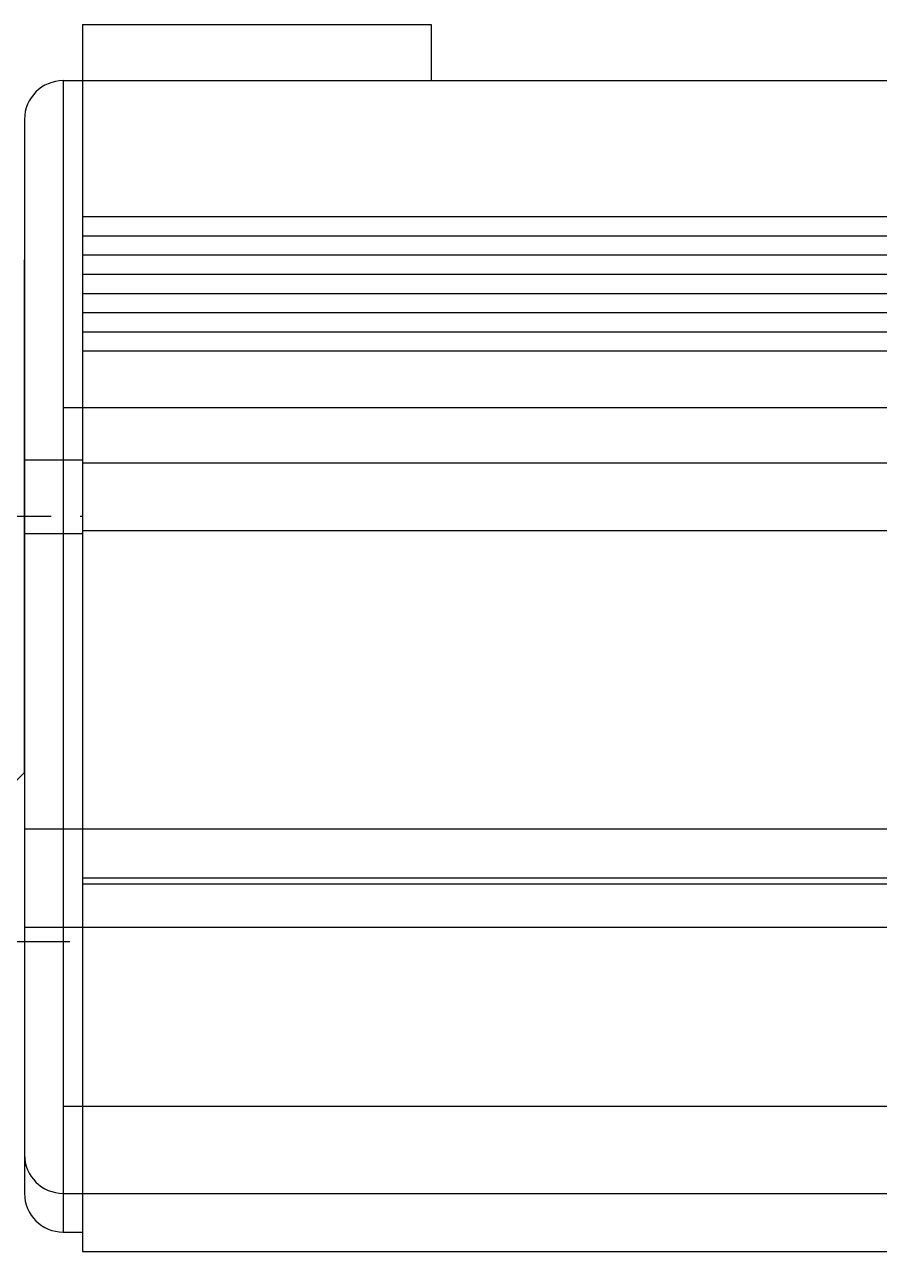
# Model space of a CAD drawing. Extents: x -609 to 199, y 159 to 558.
# Drawn here: x -437.8 to -393.6, y 337.6 to 401 of the extents above; entities that cross this region are included whole.
import ezdxf

# ---------------------------------------------------------------- set-up
doc = ezdxf.new("R2010")
doc.units = 0
doc.linetypes.add('CENTER', pattern=[12, 7.5, -1.5, 1.5, -1.5])
doc.linetypes.add('CONTINOUS', pattern=[0])
doc.layers.get('0').update_dxf_attribs({"linetype": 'CONTINUOUS'})
doc.layers.add('CENTER', color=1, linetype='CENTER')

msp = doc.modelspace()

# ---------------------------------------------------------------- linework, layer by layer
at = {"color": 7, "linetype": 'CONTINOUS'}
for p, q in [((-434.773, 400.961), (-434.773, 398.061)), ((-434.773, 400.961), (-416.773, 400.961)), ((-416.773, 400.961), (-416.773, 398.061)), ((-435.773, 398.061), (185.227, 398.061)), ((-435.773, 398.061), (-435.773, 338.561)), ((-434.773, 398.061), (-434.773, 337.561)), ((-437.773, 396.061), (-437.773, 340.561)), ((-434.773, 391.04), (184.227, 391.04)), ((-434.773, 390.048), (184.227, 390.048)), ((-437.773, 362.311), (-437.773, 388.811)), ((-434.773, 389.055), (184.227, 389.055)), ((-434.773, 388.063), (184.227, 388.063)), ((-434.773, 387.07), (184.227, 387.07)), ((-434.773, 386.078), (184.227, 386.078)), ((-434.773, 385.085), (184.227, 385.085)), ((-434.773, 384.092), (184.227, 384.092)), ((-435.773, 381.175), (185.227, 381.175)), ((-437.773, 378.461), (-434.773, 378.461)), ((-434.773, 378.311), (184.227, 378.311)), ((-434.773, 374.811), (184.227, 374.811)), ((-437.773, 374.661), (-434.773, 374.661)), ((-438.273, 361.811), (-437.773, 362.311)), ((-437.773, 359.397), (184.227, 359.397)), ((-434.773, 356.861), (184.227, 356.861)), ((-434.773, 356.561), (184.227, 356.561)), ((-437.773, 354.325), (184.227, 354.325)), ((-435.773, 345.061), (185.227, 345.061)), ((-435.773, 340.561), (185.227, 340.561)), ((-435.773, 338.561), (-434.773, 338.561)), ((-434.773, 337.561), (184.227, 337.561))]:
    msp.add_line(p, q, dxfattribs=at)
for centre, start, end in [((-435.773, 396.061), 90, 180), ((-435.773, 342.561), 180, 270), ((-435.773, 340.561), 180, 270)]:
    msp.add_arc(centre, 2, start, end, dxfattribs=at)
at = {"layer": 'CENTER', "color": 1, "linetype": 'CENTER'}
for p, q in [((-479.905, 375.561), (-434.773, 375.561)), ((-435.433, 353.561), (-443.542, 353.561))]:
    msp.add_line(p, q, dxfattribs=at)

doc.saveas('drawing.dxf')
